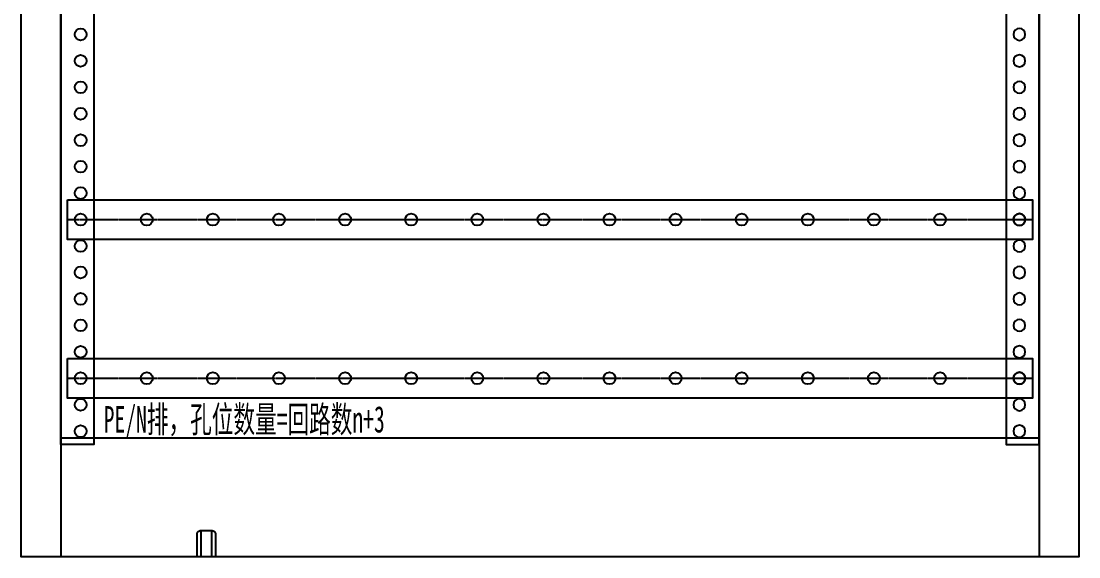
# Model space of a CAD drawing. Extents: x 1413997 to 1414797, y 398094 to 400294.
# Drawn here: x 1413997 to 1414797, y 398094 to 398499 of the extents above; entities that cross this region are included whole.
import ezdxf
from ezdxf.enums import TextEntityAlignment as Align

# ---------------------------------------------------------------- set-up
doc = ezdxf.new("R2010")
doc.units = 0
doc.header["$MEASUREMENT"] = 0
doc.linetypes.add('LYJS-XX', pattern=[0.35, 0.25, -0.1])
doc.layers.add('LY-JS-BJ', color=7, linetype='Continuous')
doc.layers.add('布置图', color=20, linetype='Continuous')
doc.styles.add('宋体', font='', dxfattribs={"width": 0.8, "height": 3.5})
doc.styles.get('宋体').set_extended_font_data('SimSun')

# ---------------------------------------------------------------- blocks, each defined once
blk = doc.blocks.new('*U20')
at = {"layer": 'LY-JS-BJ', "color": 0}
blk.add_circle((0, 0), 4.5, dxfattribs=at)
blk = doc.blocks.new('*U21')
at = {"layer": 'LY-JS-BJ', "color": 0, "linetype": 'ByBlock', "lineweight": -2, "transparency": 16777216}
for p in [(0, 0), (50, 0), (100, 0), (150, 0), (200, 0), (250, 0), (300, 0), (350, 0), (400, 0), (450, 0), (500, 0), (550, 0), (600, 0)]:
    blk.add_blockref('*U20', p, dxfattribs=at)
blk = doc.blocks.new('A$C7E8D6A90')
at = {"layer": 'LY-JS-BJ', "color": 4, "linetype": 'LYJS-XX'}
for p, q in [((-10, 120), (720, 120)), ((-10, 0), (720, 0))]:
    blk.add_line(p, q, dxfattribs=at)
at = {"layer": 'LY-JS-BJ', "color": 0}
for points in [[(-10, 135), (720, 135), (720, 105), (-10, 105)], [(-10, 15), (720, 15), (720, -15), (-10, -15)]]:
    blk.add_lwpolyline(points, close=True, dxfattribs=at)
for centre in [(0, 120), (710, 120), (0, 0), (710, 0)]:
    blk.add_circle(centre, 4.5, dxfattribs=at)
for p in [(50, 120), (50, 0)]:
    blk.add_blockref('*U21', p, dxfattribs=at)
at = {"layer": 'LY-JS-BJ', "color": 4, "style": '宋体', "width": 0.6}
blk.add_text('PE/N排，孔位数量=回路数n+3', height=20, dxfattribs=at).set_placement((17.41, -31), align=Align.MIDDLE_LEFT)
blk = doc.blocks.new('*U23')
at = {"layer": 'LY-JS-BJ', "color": 6}
blk.add_circle((0, 0), 4.5, dxfattribs=at)
blk = doc.blocks.new('*U24')
at = {"layer": 'LY-JS-BJ', "color": 0, "linetype": 'ByBlock', "lineweight": -2, "transparency": 16777216}
for p in [(0, -1680), (0, -1700), (0, -1720), (0, -1740), (0, -1760), (0, -1780), (0, -1800), (0, -1820), (0, -1840), (0, -1860), (0, -1880), (0, -1900), (0, -1920), (0, -1940), (0, -1960), (0, -1980)]:
    blk.add_blockref('*U23', p, dxfattribs=at)
blk = doc.blocks.new('*U25')
at = {"layer": 'LY-JS-BJ', "color": 6}
blk.add_circle((0, 0), 4.5, dxfattribs=at)
blk = doc.blocks.new('*U26')
at = {"layer": 'LY-JS-BJ', "color": 0, "linetype": 'ByBlock', "lineweight": -2, "transparency": 16777216}
for p in [(0, -1680), (0, -1700), (0, -1720), (0, -1740), (0, -1760), (0, -1780), (0, -1800), (0, -1820), (0, -1840), (0, -1860), (0, -1880), (0, -1900), (0, -1920), (0, -1940), (0, -1960), (0, -1980)]:
    blk.add_blockref('*U25', p, dxfattribs=at)
blk = doc.blocks.new('A$C11EF57A1')
at = {"layer": 'LY-JS-BJ', "color": 0, "ltscale": 2}
for p, q in [((-4, 20), (-4, 0)), ((4, 20), (4, 0))]:
    blk.add_line(p, q, dxfattribs=at)
blk.add_lwpolyline([(-4, 20), (4, 20, -0.414214), (7, 17), (7, 0), (-7, 0), (-7, 17, -0.414214)], format="xyb", close=True, dxfattribs=at)

msp = doc.modelspace()

# ---------------------------------------------------------------- linework, layer by layer
at = {"layer": 'LY-JS-BJ', "color": 6, "ltscale": 50}
for points in [[(1414026.53, 400239.21), (1414026.53, 398094.21)], [(1414766.53, 400239.21), (1414766.53, 398094.21)], [(1414026.53, 398184.21), (1414766.53, 398184.21)]]:
    msp.add_lwpolyline(points, dxfattribs=at)
at = {"layer": 'LY-JS-BJ', "color": 6, "lineweight": -3}
for points in [[(1414051.53, 400179.21), (1414051.53, 398179.21), (1414026.53, 398179.21), (1414026.53, 400179.21)], [(1414741.53, 400179.21), (1414741.53, 398179.21), (1414766.53, 398179.21), (1414766.53, 400179.21)]]:
    msp.add_lwpolyline(points, close=True, dxfattribs=at)
at = {"layer": '布置图', "ltscale": 50}
msp.add_lwpolyline([(1413996.53, 400294.21), (1414796.53, 400294.21), (1414796.53, 398094.21), (1413996.53, 398094.21)], close=True, dxfattribs=at)

# ---------------------------------------------------------------- block references
at = {"layer": 'LY-JS-BJ', "color": 6, "lineweight": -3}
for name, p in [('*U26', (1414041.53, 400169.21)), ('A$C7E8D6A90', (1414041.53, 398229.21))]:
    msp.add_blockref(name, p, dxfattribs=at)
at = {"layer": 'LY-JS-BJ', "color": 6, "lineweight": -3, "xscale": -1}
msp.add_blockref('*U24', (1414751.53, 400169.21), dxfattribs=at)
at = {"layer": 'LY-JS-BJ', "color": 6, "lineweight": -3, "ltscale": 2}
msp.add_blockref('A$C11EF57A1', (1414136.53, 398094.21), dxfattribs=at)

doc.saveas('drawing.dxf')
